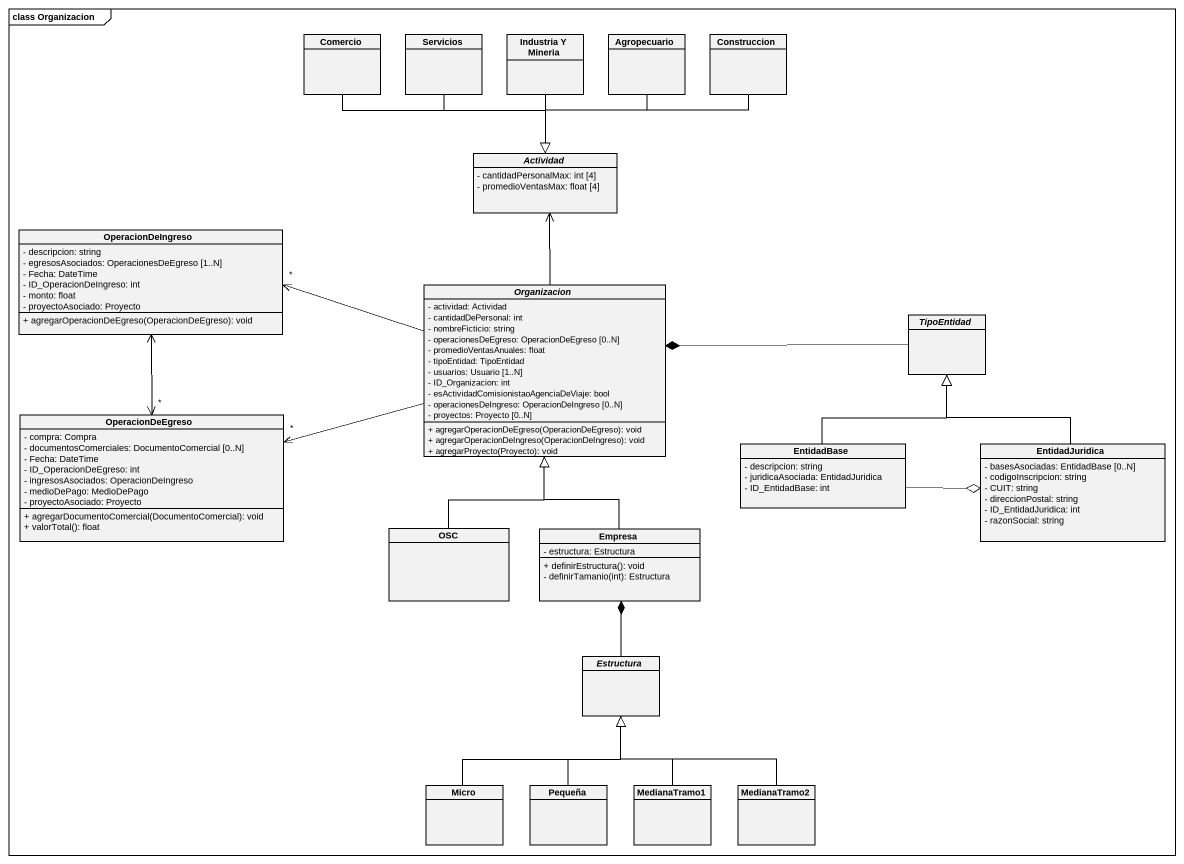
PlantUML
@startuml
mainframe class Organizacion
hide circle
hide empty members
skinparam classAttributeIconSize 0
class Comercio
class Servicios
class "Industria Y Mineria" as Industria_Y_Mineria
class Agropecuario
class Construccion
abstract class Actividad {
  - cantidadPersonalMax: int [4]
  - promedioVentasMax: float [4]
}
class OperacionDeIngreso {
  - descripcion: string
  - egresosAsociados: OperacionesDeEgreso [1..N]
  - Fecha: DateTime
  - ID_OperacionDeIngreso: int
  - monto: float
  - proyectoAsociado: Proyecto
  + agregarOperacionDeEgreso(OperacionDeEgreso): void
}
abstract class Organizacion {
  - actividad: Actividad
  - cantidadDePersonal: int
  - nombreFicticio: string
  - operacionesDeEgreso: OperacionDeEgreso [0..N]
  - promedioVentasAnuales: float
  - tipoEntidad: TipoEntidad
  - usuarios: Usuario [1..N]
  - ID_Organizacion: int
  - esActividadComisionistaoAgenciaDeViaje: bool
  - operacionesDeIngreso: OperacionDeIngreso [0..N]
  - proyectos: Proyecto [0..N]
  + agregarOperacionDeEgreso(OperacionDeEgreso): void
  + agregarOperacionDeIngreso(OperacionDeIngreso): void
  + agregarProyecto(Proyecto): void
}
abstract class TipoEntidad
class OperacionDeEgreso {
  - compra: Compra
  - documentosComerciales: DocumentoComercial [0..N]
  - Fecha: DateTime
  - ID_OperacionDeEgreso: int
  - ingresosAsociados: OperacionDeIngreso
  - medioDePago: MedioDePago
  - proyectoAsociado: Proyecto
  + agregarDocumentoComercial(DocumentoComercial): void
  + valorTotal(): float
}
class EntidadBase {
  - descripcion: string
  - juridicaAsociada: EntidadJuridica
  - ID_EntidadBase: int
}
class EntidadJuridica {
  - basesAsociadas: EntidadBase [0..N]
  - codigoInscripcion: string
  - CUIT: string
  - direccionPostal: string
  - ID_EntidadJuridica: int
  - razonSocial: string
}
class OSC
class Empresa {
  - estructura: Estructura
  + definirEstructura(): void
  - definirTamanio(int): Estructura
}
abstract class Estructura
class Micro
class Pequeña
class MedianaTramo1
class MedianaTramo2
Comercio -right-|> Actividad
Servicios --|> Actividad
Industria_Y_Mineria --|> Actividad
Agropecuario --|> Actividad
Construccion -left-|> Actividad
OperacionDeIngreso <--> "*" OperacionDeEgreso
Organizacion -up-> Actividad
Organizacion -left-> "*" OperacionDeIngreso
Organizacion -left-> "*" OperacionDeEgreso
TipoEntidad -left-* Organizacion
EntidadBase -up-|> TipoEntidad
EntidadBase -right-o EntidadJuridica
EntidadJuridica -up-|> TipoEntidad
OSC -up-|> Organizacion
Empresa -up-|> Organizacion
Estructura -up-* Empresa
Micro -up-|> Estructura
Pequeña -up-|> Estructura
MedianaTramo1 -up-|> Estructura
MedianaTramo2 -up-|> Estructura
@enduml
